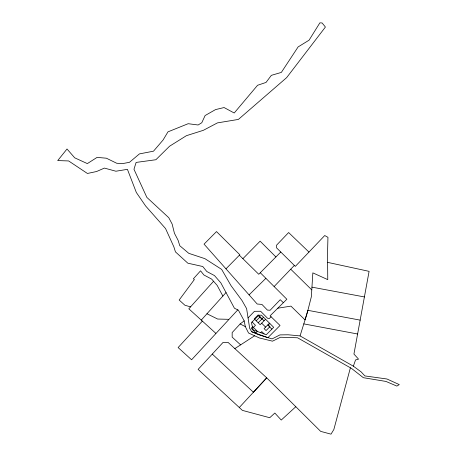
<?xml version="1.0" encoding="UTF-8"?>
<svg xmlns="http://www.w3.org/2000/svg" width="457" height="457" viewBox="0 0 457 457"><rect width="100%" height="100%" fill="white"/><g stroke="black" fill="none" stroke-linecap="round" stroke-linejoin="round"><path stroke-width="0.69" d="M350.399 367.788L333.844 429.523L331.005 434.15L320.66 431.374L266.722 377.842L228.032 342.373L223.09 342.384L198.127 369.382L242.399 410.386L269.739 417.721L274.84 413.048L281.244 420.052L295.816 406.719M300.06 335.918L288.144 334.781L279.947 334.895L272.069 338.917L258.502 334.695L251.618 331.685L249.676 328.36L246.614 308.618L242.004 300.523L231.053 285.694L221.656 269.39L204.913 258.668L188.77 253.327L179.79 245.729L178.099 240.313L174.431 233.276L172.158 224.096L168.782 217.709L146.857 197.39L133.97 169.261L136.117 162.424L155.888 159.733L169.558 146.229L186.416 135.683L203.348 130.314L217.441 122.893L238.4 119.42L286.648 77.633L325.413 27.037L322.111 22.964L319.877 22.85L309.075 40.176L298.107 46.934L281.341 72.412L271.349 75.342L266.037 82.431L257.571 85.276L234.213 113.005L224.079 107.549L215.544 109.594L205.119 115.53L201.783 122.739L198.11 124.99L188.181 123.704L167.97 131.856L163.035 140.065L153.495 151.187L139.425 153.9L129.485 162.304L122.733 163.577L116.746 163.269L106.39 158.208L97.084 157.385L87.333 163.6L74.714 157.825L67.013 148.993L57.719 160.578L68.624 160.944L87.424 173.471L96.581 171.518L104.419 168.085L115.907 171.226L127.423 169.341L136.335 192.483L145.652 206.016L165.554 228.551L173.843 246.791L175.459 251.893L187.833 263.186L202.771 266.517L206.787 271.492L214.482 275.582L220.84 282.866L234.43 308.224L238.388 310.172L244.152 320.751L245.3 326.595L248.551 333.01L259.365 337.952L272.526 341.173L280.507 337.237L297.558 337.78L351.564 368.451L363.349 377.693L385.965 381.435L396.865 386.085L399.281 384.594L386.97 378.996L364.857 375.917L361.11 371.872L353.364 366.177L300.06 335.918L307.384 312.359L311.366 296.656L312.839 272.863L327.76 279.633L327.538 253.327L327.949 237.32L324.727 235.532L295.319 266.391L276.536 247.82L276.525 245.22L288.63 232.544L308.966 252.075M353.364 366.177L355.557 359.922L358.551 359.139L353.935 354.055L369.096 271.355L327.64 262.369M213.568 281.284L188.827 308.806L215.835 333.324M201.263 320.1L226.032 292.554M202.365 321.1L178.127 347.554L191.592 359.779L237.783 309.875M244.175 320.877L240.125 323.962L232.162 332.576L232.173 337.14L240.605 344.869M239.285 407.513L266.722 377.842L253.418 392.232L212.277 354.072M274.126 286.55L294.319 265.448M248.054 317.923L254.44 311.308L260.639 311.268L267.596 318.295L269.316 318.54L271.092 316.787M225.975 268.847L239.834 254.755L216.509 231.573L204.05 244.141L257.188 304.014L261.935 304.425L267.379 310.075L270.144 310.24L280.238 299.718L283.363 302.694M280.781 252.036L258.753 274.274L242.895 258.685L260.124 241.159L275.914 256.948M256.223 320.797L260.13 316.867M252.715 328.097L255.474 325.327L252.098 321.968M263.523 317.227L261.724 319.032L258.348 315.678M258.188 322.756L262.101 318.82M265.568 319.26L260.159 324.71L254.258 318.843L258.165 314.913L264.066 320.774M269.504 323.168L264.089 328.617L266.054 330.571L269.967 326.635L267.996 324.681M260.679 332.673L261.764 331.576L264.163 333.958M269.813 323.476L268.019 325.287L271.875 329.12M249.088 294.885L265.871 278.313M234.835 348.605L254.623 335.786M277.787 308.212L290.949 306.121L305.042 319.9L307.898 310.332L360.156 320.129M228.666 319.323L217.652 319.043L206.952 313.77M311.954 287.15L364.406 296.941M303.802 323.887L357.614 334.004M190.558 306.876L184.902 305.242L179.161 300.038L194.368 279.524L193.374 278.804L200.549 270.824L203.908 274.988L211.677 279.113L217.166 285.402L222.879 296.062M251.618 331.685L267.882 337.7L280.032 325.475L270.098 315.821L286.847 299.244L260.279 272.732M240.125 323.962L245.3 326.595M290.726 269.202L311.783 289.892M239.377 255.217L242.895 258.685M261.661 323.19L265.597 327.098M258.822 315.199L251.441 322.625L253.132 329.88L266.288 334.741L273.674 327.309L261.467 315.181L258.822 315.199M252.715 326.692L251.15 328.263L255.869 332.953L257.434 331.382L252.715 326.692"/></g></svg>
